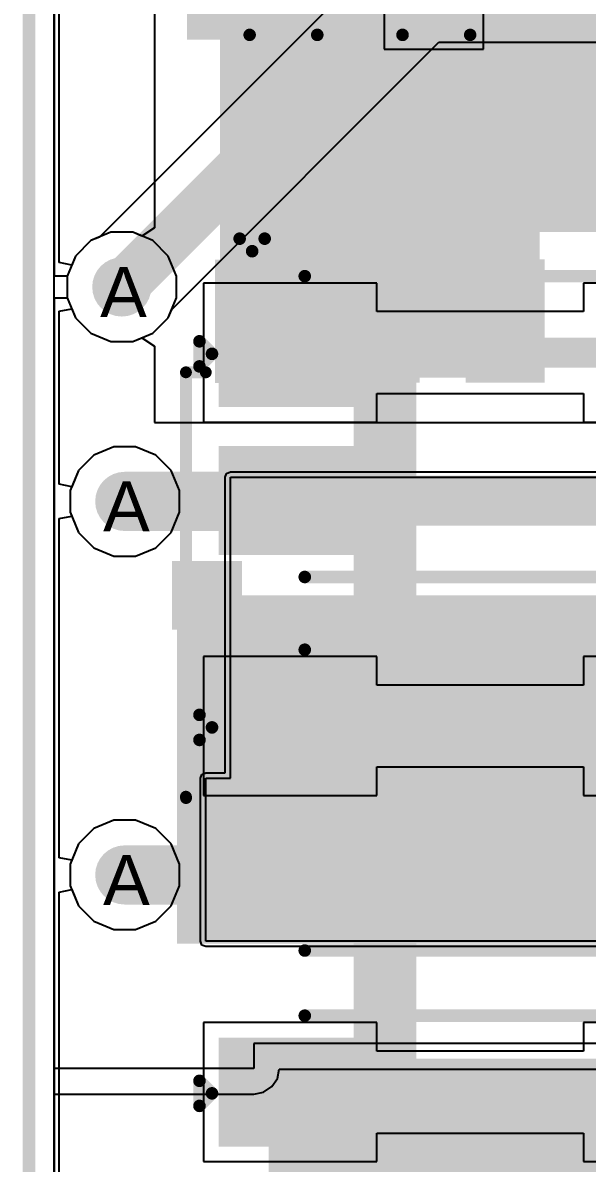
# Model space of a CAD drawing. Header units: inches. Extents: x 0 to 5271, y 0 to 5417.
# Drawn here: x -0.06 to 5.66, y 83.55 to 95.11 of the extents above; entities that cross this region are included whole.
import ezdxf

# ---------------------------------------------------------------- set-up
doc = ezdxf.new("R2010")
doc.units = ezdxf.units.IN
for name, color, linetype in [('Board_Outline', 216, 'Continuous'), ('Bottom Layer', 5, 'Continuous'), ('Bottom Overlay', 54, 'Continuous'), ('Bottom Paste', 16, 'Continuous'), ('Bottom Solder', 6, 'Continuous'), ('Drill Drawing', 1, 'Continuous'), ('L2_GND1', 16, 'Continuous'), ('L3_SIG1', 76, 'Continuous'), ('L4_PWR', 90, 'Continuous'), ('L5_GND2', 156, 'Continuous'), ('L6_SIG2', 130, 'Continuous'), ('L7_GND3', 216, 'Continuous'), ('Top Layer', 1, 'Continuous'), ('Top Overlay', 2, 'Continuous'), ('Top Paste', 8, 'Continuous'), ('Top Solder', 216, 'Continuous'), ('Via Holes', 16, 'Continuous')]:
    doc.layers.add(name, color=color, linetype=linetype)
doc.styles.add('Arial', font='', dxfattribs={"height": 0.2})
doc.styles.get('Arial').set_extended_font_data('Arial')

# ---------------------------------------------------------------- blocks, each defined once
blk = doc.blocks.new('P____PAK_SO_8_B_128')
at = {"layer": 'Bottom Layer'}
for points in [[(-2.542, 0.285), (-2.542, 0.985), (-1.392, 0.985), (-1.392, 0.285)], [(2.467, -0.5), (1.467, -0.5), (1.467, 0.5), (2.467, 0.5)], [(-2.542, -0.985), (-2.542, -0.285), (-1.392, -0.285), (-1.392, -0.985)], [(-2.538, -2.255), (-2.538, -1.555), (-1.388, -1.555), (-1.388, -2.255)], [(0.515, -2.693), (0.515, -2.083), (1.11, -2.083), (1.11, -2.693)]]:
    blk.add_hatch(color=5, dxfattribs=at).paths.add_polyline_path(points)
at = {"layer": 'Bottom Paste'}
for points in [[(-2.542, 0.285), (-2.542, 0.985), (-1.392, 0.985), (-1.392, 0.285)], [(2.467, -0.5), (1.467, -0.5), (1.467, 0.5), (2.467, 0.5)], [(-2.542, -0.985), (-2.542, -0.285), (-1.392, -0.285), (-1.392, -0.985)], [(-2.538, -2.255), (-2.538, -1.555), (-1.388, -1.555), (-1.388, -2.255)], [(0.515, -2.693), (0.515, -2.083), (1.11, -2.083), (1.11, -2.693)]]:
    blk.add_hatch(color=16, dxfattribs=at).paths.add_polyline_path(points)
at = {"layer": 'Bottom Solder'}
for points in [[(-2.593, 0.234), (-2.593, 1.036), (-1.342, 1.036), (-1.342, 0.234)], [(2.569, -0.602), (1.366, -0.602), (1.366, 0.602), (2.569, 0.602)], [(-2.593, -1.036), (-2.593, -0.234), (-1.342, -0.234), (-1.342, -1.036)], [(-2.588, -2.306), (-2.588, -1.504), (-1.337, -1.504), (-1.337, -2.306)], [(0.464, -2.743), (0.464, -2.032), (1.161, -2.032), (1.161, -2.743)]]:
    blk.add_hatch(color=6, dxfattribs=at).paths.add_polyline_path(points)
at = {"layer": 'Bottom Layer'}
for p, q in [((4.317, 2.4), (4.317, -2.4)), ((-0.383, -2.15), (-0.383, 2.15)), ((2.667, -2.15), (-0.383, -2.15)), ((2.667, -2.4), (2.667, -2.15)), ((4.317, -2.4), (2.667, -2.4))]:
    blk.add_line(p, q, dxfattribs=at)
at = {"layer": 'Bottom Overlay'}
for points in [[(-2.801, -2.057, 0.127, 0.127, 0), (-2.801, -1.803, 0.127, 0.127, 0)], [(-2.674, -1.93, 0.127, 0.127, 0), (-2.801, -1.803, 0.127, 0.127, 0)], [(-2.801, -2.057, 0.127, 0.127, 0), (-2.674, -1.93, 0.127, 0.127, 0)], [(-1.447, -2.601, 0.12, 0.12, 0), (-1.447, -2.4, 0.12, 0.12, 0)], [(2.853, -2.601, 0.12, 0.12, 0), (-1.447, -2.601, 0.12, 0.12, 0)], [(2.853, -2.601, 0.12, 0.12, 0), (2.867, -2.6, 0.12, 0.12, 0)]]:
    blk.add_lwpolyline(points, format="xyseb", dxfattribs=at)
for points in [[(-2.833, -1.803, 0.0635, 0.0635, 1), (-2.769, -1.803, 0.0635, 0.0635, 1)], [(-2.833, -1.803, 0.0635, 0.0635, 1), (-2.769, -1.803, 0.0635, 0.0635, 1)], [(-2.706, -1.93, 0.0635, 0.0635, 1), (-2.642, -1.93, 0.0635, 0.0635, 1)], [(-2.706, -1.93, 0.0635, 0.0635, 1), (-2.642, -1.93, 0.0635, 0.0635, 1)], [(-2.833, -2.057, 0.0635, 0.0635, 1), (-2.769, -2.057, 0.0635, 0.0635, 1)], [(-2.833, -2.057, 0.0635, 0.0635, 1), (-2.769, -2.057, 0.0635, 0.0635, 1)], [(-1.477, -2.4, 0.06, 0.06, 1), (-1.417, -2.4, 0.06, 0.06, 1)], [(-1.477, -2.601, 0.06, 0.06, 1), (-1.417, -2.601, 0.06, 0.06, 1)], [(-1.477, -2.601, 0.06, 0.06, 1), (-1.417, -2.601, 0.06, 0.06, 1)], [(2.823, -2.601, 0.06, 0.06, 1), (2.883, -2.601, 0.06, 0.06, 1)], [(2.823, -2.601, 0.06, 0.06, 1), (2.883, -2.601, 0.06, 0.06, 1)], [(2.837, -2.6, 0.06, 0.06, 1), (2.897, -2.6, 0.06, 0.06, 1)]]:
    blk.add_lwpolyline(points, format="xyseb", close=True, dxfattribs=at)
at = {"layer": 'Bottom Solder'}
for p, q in [((4.372, 2.4), (4.372, -2.4)), ((-0.438, -2.15), (-0.438, 2.15)), ((-0.421, -2.189), (-0.438, -2.15)), ((-0.383, -2.205), (-0.421, -2.189)), ((2.612, -2.205), (-0.383, -2.205)), ((2.612, -2.4), (2.612, -2.205)), ((2.629, -2.439), (2.612, -2.4)), ((4.372, -2.4), (4.356, -2.439)), ((2.667, -2.455), (2.629, -2.439)), ((4.317, -2.455), (2.667, -2.455)), ((4.356, -2.439), (4.317, -2.455))]:
    blk.add_line(p, q, dxfattribs=at)
blk = doc.blocks.new('TO_263_5__D2PAK__B_201')
at = {"layer": 'Bottom Layer'}
blk.add_hatch(color=5, dxfattribs=at).paths.add_polyline_path([(-5.59, 0.383), (5.59, 0.383), (5.59, -9.527), (-5.59, -9.527)])
at = {"layer": 'Bottom Paste'}
blk.add_hatch(color=16, dxfattribs=at).paths.add_polyline_path([(-5.59, 0.383), (5.59, 0.383), (5.59, -9.527), (-5.59, -9.527)])
at = {"layer": 'Bottom Solder'}
blk.add_hatch(color=6, dxfattribs=at).paths.add_polyline_path([(-5.692, 0.484), (5.692, 0.484), (5.692, -9.629), (-5.692, -9.629)])
blk = doc.blocks.new('TS_1185EC_C_D_B__208')
at = {"layer": 'Top Layer'}
for points in [[(-2.55, 1.2), (-1.3, 1.2), (-1.3, 0.3), (-2.55, 0.3)], [(1.3, 1.2), (2.55, 1.2), (2.55, 0.3), (1.3, 0.3)], [(-2.55, -0.3), (-1.3, -0.3), (-1.3, -1.2), (-2.55, -1.2)], [(1.3, -0.3), (2.55, -0.3), (2.55, -1.2), (1.3, -1.2)]]:
    blk.add_hatch(color=1, dxfattribs=at).paths.add_polyline_path(points)
at = {"layer": 'Top Paste'}
for points in [[(-2.55, 1.2), (-1.3, 1.2), (-1.3, 0.3), (-2.55, 0.3)], [(1.3, 1.2), (2.55, 1.2), (2.55, 0.3), (1.3, 0.3)], [(-2.55, -0.3), (-1.3, -0.3), (-1.3, -1.2), (-2.55, -1.2)], [(1.3, -0.3), (2.55, -0.3), (2.55, -1.2), (1.3, -1.2)]]:
    blk.add_hatch(color=8, dxfattribs=at).paths.add_polyline_path(points)
at = {"layer": 'Top Solder'}
for points in [[(-2.652, 1.302), (-1.198, 1.302), (-1.198, 0.198), (-2.652, 0.198)], [(1.198, 1.302), (2.652, 1.302), (2.652, 0.198), (1.198, 0.198)], [(-2.652, -0.198), (-1.198, -0.198), (-1.198, -1.302), (-2.652, -1.302)], [(1.198, -0.198), (2.652, -0.198), (2.652, -1.302), (1.198, -1.302)]]:
    blk.add_hatch(color=216, dxfattribs=at).paths.add_polyline_path(points)
at = {"layer": 'Top Overlay'}
for points in [[(-1.778, 1.524, 0.127, 0.127, 0), (1.778, 1.524, 0.127, 0.127, 0)], [(-2.845, 0.61, 0.127, 0.127, 0), (-2.845, 0.864, 0.127, 0.127, 0)], [(-2.845, 0.864, 0.127, 0.127, 0), (-2.718, 0.737, 0.127, 0.127, 0)], [(-2.845, 0.61, 0.127, 0.127, 0), (-2.718, 0.737, 0.127, 0.127, 0)], [(-1.778, -1.524, 0.127, 0.127, 0), (1.778, -1.524, 0.127, 0.127, 0)]]:
    blk.add_lwpolyline(points, format="xyseb", dxfattribs=at)
for points in [[(-1.81, 1.524, 0.0635, 0.0635, 1), (-1.746, 1.524, 0.0635, 0.0635, 1)], [(1.746, 1.524, 0.0635, 0.0635, 1), (1.81, 1.524, 0.0635, 0.0635, 1)], [(-2.877, 0.864, 0.0635, 0.0635, 1), (-2.813, 0.864, 0.0635, 0.0635, 1)], [(-2.877, 0.864, 0.0635, 0.0635, 1), (-2.813, 0.864, 0.0635, 0.0635, 1)], [(-2.75, 0.737, 0.0635, 0.0635, 1), (-2.686, 0.737, 0.0635, 0.0635, 1)], [(-2.75, 0.737, 0.0635, 0.0635, 1), (-2.686, 0.737, 0.0635, 0.0635, 1)], [(-2.877, 0.61, 0.0635, 0.0635, 1), (-2.813, 0.61, 0.0635, 0.0635, 1)], [(-2.877, 0.61, 0.0635, 0.0635, 1), (-2.813, 0.61, 0.0635, 0.0635, 1)], [(-1.81, -1.524, 0.0635, 0.0635, 1), (-1.746, -1.524, 0.0635, 0.0635, 1)], [(1.746, -1.524, 0.0635, 0.0635, 1), (1.81, -1.524, 0.0635, 0.0635, 1)]]:
    blk.add_lwpolyline(points, format="xyseb", close=True, dxfattribs=at)
blk = doc.blocks.new('TS_1185EC_C_D_B__209')
at = {"layer": 'Top Layer'}
for points in [[(-2.55, 1.2), (-1.3, 1.2), (-1.3, 0.3), (-2.55, 0.3)], [(1.3, 1.2), (2.55, 1.2), (2.55, 0.3), (1.3, 0.3)], [(-2.55, -0.3), (-1.3, -0.3), (-1.3, -1.2), (-2.55, -1.2)], [(1.3, -0.3), (2.55, -0.3), (2.55, -1.2), (1.3, -1.2)]]:
    blk.add_hatch(color=1, dxfattribs=at).paths.add_polyline_path(points)
at = {"layer": 'Top Paste'}
for points in [[(-2.55, 1.2), (-1.3, 1.2), (-1.3, 0.3), (-2.55, 0.3)], [(1.3, 1.2), (2.55, 1.2), (2.55, 0.3), (1.3, 0.3)], [(-2.55, -0.3), (-1.3, -0.3), (-1.3, -1.2), (-2.55, -1.2)], [(1.3, -0.3), (2.55, -0.3), (2.55, -1.2), (1.3, -1.2)]]:
    blk.add_hatch(color=8, dxfattribs=at).paths.add_polyline_path(points)
at = {"layer": 'Top Solder'}
for points in [[(-2.652, 1.302), (-1.198, 1.302), (-1.198, 0.198), (-2.652, 0.198)], [(1.198, 1.302), (2.652, 1.302), (2.652, 0.198), (1.198, 0.198)], [(-2.652, -0.198), (-1.198, -0.198), (-1.198, -1.302), (-2.652, -1.302)], [(1.198, -0.198), (2.652, -0.198), (2.652, -1.302), (1.198, -1.302)]]:
    blk.add_hatch(color=216, dxfattribs=at).paths.add_polyline_path(points)
at = {"layer": 'Top Overlay'}
for points in [[(-1.778, 1.524, 0.127, 0.127, 0), (1.778, 1.524, 0.127, 0.127, 0)], [(-2.845, 0.61, 0.127, 0.127, 0), (-2.845, 0.864, 0.127, 0.127, 0)], [(-2.845, 0.864, 0.127, 0.127, 0), (-2.718, 0.737, 0.127, 0.127, 0)], [(-2.845, 0.61, 0.127, 0.127, 0), (-2.718, 0.737, 0.127, 0.127, 0)], [(-1.778, -1.524, 0.127, 0.127, 0), (1.778, -1.524, 0.127, 0.127, 0)]]:
    blk.add_lwpolyline(points, format="xyseb", dxfattribs=at)
for points in [[(-1.81, 1.524, 0.0635, 0.0635, 1), (-1.746, 1.524, 0.0635, 0.0635, 1)], [(1.746, 1.524, 0.0635, 0.0635, 1), (1.81, 1.524, 0.0635, 0.0635, 1)], [(-2.877, 0.864, 0.0635, 0.0635, 1), (-2.813, 0.864, 0.0635, 0.0635, 1)], [(-2.877, 0.864, 0.0635, 0.0635, 1), (-2.813, 0.864, 0.0635, 0.0635, 1)], [(-2.75, 0.737, 0.0635, 0.0635, 1), (-2.686, 0.737, 0.0635, 0.0635, 1)], [(-2.75, 0.737, 0.0635, 0.0635, 1), (-2.686, 0.737, 0.0635, 0.0635, 1)], [(-2.877, 0.61, 0.0635, 0.0635, 1), (-2.813, 0.61, 0.0635, 0.0635, 1)], [(-2.877, 0.61, 0.0635, 0.0635, 1), (-2.813, 0.61, 0.0635, 0.0635, 1)], [(-1.81, -1.524, 0.0635, 0.0635, 1), (-1.746, -1.524, 0.0635, 0.0635, 1)], [(1.746, -1.524, 0.0635, 0.0635, 1), (1.81, -1.524, 0.0635, 0.0635, 1)]]:
    blk.add_lwpolyline(points, format="xyseb", close=True, dxfattribs=at)
blk = doc.blocks.new('TS_1185EC_C_D_B__210')
at = {"layer": 'Top Layer'}
for points in [[(-2.55, 1.2), (-1.3, 1.2), (-1.3, 0.3), (-2.55, 0.3)], [(1.3, 1.2), (2.55, 1.2), (2.55, 0.3), (1.3, 0.3)], [(-2.55, -0.3), (-1.3, -0.3), (-1.3, -1.2), (-2.55, -1.2)], [(1.3, -0.3), (2.55, -0.3), (2.55, -1.2), (1.3, -1.2)]]:
    blk.add_hatch(color=1, dxfattribs=at).paths.add_polyline_path(points)
at = {"layer": 'Top Paste'}
for points in [[(-2.55, 1.2), (-1.3, 1.2), (-1.3, 0.3), (-2.55, 0.3)], [(1.3, 1.2), (2.55, 1.2), (2.55, 0.3), (1.3, 0.3)], [(-2.55, -0.3), (-1.3, -0.3), (-1.3, -1.2), (-2.55, -1.2)], [(1.3, -0.3), (2.55, -0.3), (2.55, -1.2), (1.3, -1.2)]]:
    blk.add_hatch(color=8, dxfattribs=at).paths.add_polyline_path(points)
at = {"layer": 'Top Solder'}
for points in [[(-2.652, 1.302), (-1.198, 1.302), (-1.198, 0.198), (-2.652, 0.198)], [(1.198, 1.302), (2.652, 1.302), (2.652, 0.198), (1.198, 0.198)], [(-2.652, -0.198), (-1.198, -0.198), (-1.198, -1.302), (-2.652, -1.302)], [(1.198, -0.198), (2.652, -0.198), (2.652, -1.302), (1.198, -1.302)]]:
    blk.add_hatch(color=216, dxfattribs=at).paths.add_polyline_path(points)
at = {"layer": 'Top Overlay'}
for points in [[(-1.778, 1.524, 0.127, 0.127, 0), (1.778, 1.524, 0.127, 0.127, 0)], [(-2.845, 0.864, 0.127, 0.127, 0), (-2.718, 0.737, 0.127, 0.127, 0)], [(-2.845, 0.61, 0.127, 0.127, 0), (-2.845, 0.864, 0.127, 0.127, 0)], [(-2.845, 0.61, 0.127, 0.127, 0), (-2.718, 0.737, 0.127, 0.127, 0)], [(-1.778, -1.524, 0.127, 0.127, 0), (1.778, -1.524, 0.127, 0.127, 0)]]:
    blk.add_lwpolyline(points, format="xyseb", dxfattribs=at)
for points in [[(-1.81, 1.524, 0.0635, 0.0635, 1), (-1.746, 1.524, 0.0635, 0.0635, 1)], [(1.746, 1.524, 0.0635, 0.0635, 1), (1.81, 1.524, 0.0635, 0.0635, 1)], [(-2.877, 0.864, 0.0635, 0.0635, 1), (-2.813, 0.864, 0.0635, 0.0635, 1)], [(-2.877, 0.864, 0.0635, 0.0635, 1), (-2.813, 0.864, 0.0635, 0.0635, 1)], [(-2.75, 0.737, 0.0635, 0.0635, 1), (-2.686, 0.737, 0.0635, 0.0635, 1)], [(-2.75, 0.737, 0.0635, 0.0635, 1), (-2.686, 0.737, 0.0635, 0.0635, 1)], [(-2.877, 0.61, 0.0635, 0.0635, 1), (-2.813, 0.61, 0.0635, 0.0635, 1)], [(-2.877, 0.61, 0.0635, 0.0635, 1), (-2.813, 0.61, 0.0635, 0.0635, 1)], [(-1.81, -1.524, 0.0635, 0.0635, 1), (-1.746, -1.524, 0.0635, 0.0635, 1)], [(1.746, -1.524, 0.0635, 0.0635, 1), (1.81, -1.524, 0.0635, 0.0635, 1)]]:
    blk.add_lwpolyline(points, format="xyseb", close=True, dxfattribs=at)
blk = doc.blocks.new('LED_0603_231')
at = {"layer": 'Top Layer'}
for points in [[(-1, 0.5), (-0.5, 0.5), (-0.5, -0.5), (-1, -0.5)], [(0.5, 0.5), (1, 0.5), (1, -0.5), (0.5, -0.5)]]:
    blk.add_hatch(color=1, dxfattribs=at).paths.add_polyline_path(points)
at = {"layer": 'Top Overlay'}
blk.add_hatch(color=2, dxfattribs=at).paths.add_polyline_path([(1.118, -0.66), (1.753, -0.66), (1.753, 0.66), (1.118, 0.66)])
at = {"layer": 'Top Paste'}
for points in [[(-1, 0.5), (-0.5, 0.5), (-0.5, -0.5), (-1, -0.5)], [(0.5, 0.5), (1, 0.5), (1, -0.5), (0.5, -0.5)]]:
    blk.add_hatch(color=8, dxfattribs=at).paths.add_polyline_path(points)
at = {"layer": 'Top Solder'}
for points in [[(-1.102, 0.602), (-0.398, 0.602), (-0.398, -0.602), (-1.102, -0.602)], [(0.398, 0.602), (1.102, 0.602), (1.102, -0.602), (0.398, -0.602)]]:
    blk.add_hatch(color=216, dxfattribs=at).paths.add_polyline_path(points)
at = {"layer": 'Top Overlay'}
for points in [[(-1.118, 0.61, 0.127, 0.127, 0), (-1.118, -0.61, 0.127, 0.127, 0)], [(-0.432, 0.61, 0.127, 0.127, 0), (-1.118, 0.61, 0.127, 0.127, 0)], [(1.118, 0.61, 0.127, 0.127, 0), (0.432, 0.61, 0.127, 0.127, 0)], [(1.118, 0.61, 0.127, 0.127, 0), (1.118, -0.61, 0.127, 0.127, 0)], [(-0.432, -0.61, 0.127, 0.127, 0), (-1.118, -0.61, 0.127, 0.127, 0)], [(1.118, -0.61, 0.127, 0.127, 0), (0.432, -0.61, 0.127, 0.127, 0)]]:
    blk.add_lwpolyline(points, format="xyseb", dxfattribs=at)
for points in [[(-1.149, 0.61, 0.0635, 0.0635, 1), (-1.086, 0.61, 0.0635, 0.0635, 1)], [(-1.149, 0.61, 0.0635, 0.0635, 1), (-1.086, 0.61, 0.0635, 0.0635, 1)], [(-0.464, 0.61, 0.0635, 0.0635, 1), (-0.4, 0.61, 0.0635, 0.0635, 1)], [(0.4, 0.61, 0.0635, 0.0635, 1), (0.464, 0.61, 0.0635, 0.0635, 1)], [(1.086, 0.61, 0.0635, 0.0635, 1), (1.149, 0.61, 0.0635, 0.0635, 1)], [(1.086, 0.61, 0.0635, 0.0635, 1), (1.149, 0.61, 0.0635, 0.0635, 1)], [(-1.149, -0.61, 0.0635, 0.0635, 1), (-1.086, -0.61, 0.0635, 0.0635, 1)], [(-1.149, -0.61, 0.0635, 0.0635, 1), (-1.086, -0.61, 0.0635, 0.0635, 1)], [(-0.464, -0.61, 0.0635, 0.0635, 1), (-0.4, -0.61, 0.0635, 0.0635, 1)], [(0.4, -0.61, 0.0635, 0.0635, 1), (0.464, -0.61, 0.0635, 0.0635, 1)], [(1.086, -0.61, 0.0635, 0.0635, 1), (1.149, -0.61, 0.0635, 0.0635, 1)], [(1.086, -0.61, 0.0635, 0.0635, 1), (1.149, -0.61, 0.0635, 0.0635, 1)]]:
    blk.add_lwpolyline(points, format="xyseb", close=True, dxfattribs=at)

msp = doc.modelspace()

# ---------------------------------------------------------------- hatches: boundary and pattern name
at = {"layer": 'Bottom Layer'}
for points in [[(1.936, 93.116), (11.436, 93.116), (11.436, 97.151), (1.936, 97.151)], [(1.936, 91.512), (5.176, 91.512), (5.176, 94.155), (1.936, 94.155)], [(4.826, 92.989), (10.584, 92.989), (10.584, 94.155), (4.826, 94.155)], [(1.498, 85.776), (6.591, 85.776), (6.591, 89.306), (1.498, 89.306)]]:
    msp.add_hatch(color=5, dxfattribs=at).paths.add_polyline_path(points)
h = msp.add_hatch(color=5, dxfattribs=at)
edge = h.paths.add_edge_path()
edge.add_arc((0.94, 92.431), 0.3, 0, 360)
h = msp.add_hatch(color=5, dxfattribs=at)
edge = h.paths.add_edge_path()
edge.add_arc((0.97, 90.258), 0.3, 0, 360)
h = msp.add_hatch(color=5, dxfattribs=at)
edge = h.paths.add_edge_path()
edge.add_arc((0.97, 86.473), 0.3, 0, 360)
at = {"layer": 'L2_GND1'}
h = msp.add_hatch(color=16, dxfattribs=at)
edge = h.paths.add_edge_path()
edge.add_arc((0.94, 92.431), 0.3, 0, 360)
h = msp.add_hatch(color=16, dxfattribs=at)
edge = h.paths.add_edge_path()
edge.add_arc((0.97, 90.258), 0.3, 0, 360)
h = msp.add_hatch(color=16, dxfattribs=at)
edge = h.paths.add_edge_path()
edge.add_arc((0.97, 86.473), 0.3, 0, 360)
at = {"layer": 'L3_SIG1'}
h = msp.add_hatch(color=76, dxfattribs=at)
edge = h.paths.add_edge_path()
edge.add_arc((0.94, 92.431), 0.3, 0, 360)
h = msp.add_hatch(color=76, dxfattribs=at)
edge = h.paths.add_edge_path()
edge.add_arc((0.97, 90.258), 0.3, 0, 360)
h = msp.add_hatch(color=76, dxfattribs=at)
edge = h.paths.add_edge_path()
edge.add_arc((0.97, 86.473), 0.3, 0, 360)
at = {"layer": 'L4_PWR'}
h = msp.add_hatch(color=90, dxfattribs=at)
edge = h.paths.add_edge_path()
edge.add_arc((0.94, 92.431), 0.3, 0, 360)
h = msp.add_hatch(color=90, dxfattribs=at)
edge = h.paths.add_edge_path()
edge.add_arc((0.97, 90.258), 0.3, 0, 360)
h = msp.add_hatch(color=90, dxfattribs=at)
edge = h.paths.add_edge_path()
edge.add_arc((0.97, 86.473), 0.3, 0, 360)
at = {"layer": 'L5_GND2'}
h = msp.add_hatch(color=156, dxfattribs=at)
edge = h.paths.add_edge_path()
edge.add_arc((0.94, 92.431), 0.3, 0, 360)
h = msp.add_hatch(color=156, dxfattribs=at)
edge = h.paths.add_edge_path()
edge.add_arc((0.97, 90.258), 0.3, 0, 360)
h = msp.add_hatch(color=156, dxfattribs=at)
edge = h.paths.add_edge_path()
edge.add_arc((0.97, 86.473), 0.3, 0, 360)
at = {"layer": 'L6_SIG2'}
h = msp.add_hatch(color=130, dxfattribs=at)
edge = h.paths.add_edge_path()
edge.add_arc((0.94, 92.431), 0.3, 0, 360)
h = msp.add_hatch(color=130, dxfattribs=at)
edge = h.paths.add_edge_path()
edge.add_arc((0.97, 90.258), 0.3, 0, 360)
h = msp.add_hatch(color=130, dxfattribs=at)
edge = h.paths.add_edge_path()
edge.add_arc((0.97, 86.473), 0.3, 0, 360)
at = {"layer": 'L7_GND3'}
h = msp.add_hatch(color=216, dxfattribs=at)
edge = h.paths.add_edge_path()
edge.add_arc((0.94, 92.431), 0.3, 0, 360)
h = msp.add_hatch(color=216, dxfattribs=at)
edge = h.paths.add_edge_path()
edge.add_arc((0.97, 90.258), 0.3, 0, 360)
h = msp.add_hatch(color=216, dxfattribs=at)
edge = h.paths.add_edge_path()
edge.add_arc((0.97, 86.473), 0.3, 0, 360)
at = {"layer": 'Top Layer'}
h = msp.add_hatch(color=1, dxfattribs=at)
edge = h.paths.add_edge_path()
edge.add_arc((0.94, 92.431), 0.3, 0, 360)
h = msp.add_hatch(color=1, dxfattribs=at)
edge = h.paths.add_edge_path()
edge.add_arc((0.97, 90.258), 0.3, 0, 360)
for points in [[(0.97, 90.558), (0.97, 89.957), (2.774, 89.957), (2.774, 90.558)], [(0.97, 86.773), (0.97, 86.172), (2.774, 86.172), (2.774, 86.773)]]:
    msp.add_hatch(color=1, dxfattribs=at).paths.add_polyline_path(points)
h = msp.add_hatch(color=1, dxfattribs=at)
edge = h.paths.add_edge_path()
edge.add_arc((0.97, 86.473), 0.3, 0, 360)
at = {"layer": 'Via Holes'}
h = msp.add_hatch(color=7, dxfattribs=at)
edge = h.paths.add_edge_path()
edge.add_arc((0.94, 92.431), 0.15, 0, 360)
h = msp.add_hatch(color=7, dxfattribs=at)
edge = h.paths.add_edge_path()
edge.add_arc((0.97, 90.258), 0.15, 0, 360)
h = msp.add_hatch(color=7, dxfattribs=at)
edge = h.paths.add_edge_path()
edge.add_arc((0.97, 86.473), 0.15, 0, 360)

# ---------------------------------------------------------------- linework, layer by layer
at = {"layer": 'Board_Outline'}
msp.add_lwpolyline([(0, 0, 0.127, 0.127, 0), (0, 110, 0.127, 0.127, 0)], format="xyseb", dxfattribs=at)
at = {"layer": 'Bottom Layer'}
for p, q in [((0.254, 84.511), (0.254, 102.489)), ((1.27, 97.483), (1.27, 93.031)), ((1.27, 93.031), (1.143, 92.946)), ((0.83, 92.985), (0.626, 92.9)), ((1.05, 92.985), (0.83, 92.985)), ((1.143, 92.946), (1.05, 92.985)), ((0.626, 92.9), (0.47, 92.744)), ((0.47, 92.744), (0.386, 92.541)), ((0.386, 92.541), (0.386, 92.32)), ((0.386, 92.32), (0.47, 92.117)), ((0.47, 92.117), (0.626, 91.961)), ((0.626, 91.961), (0.83, 91.877)), ((0.83, 91.877), (1.05, 91.877)), ((1.05, 91.877), (1.143, 91.915)), ((1.143, 91.915), (1.27, 91.83)), ((1.27, 91.83), (1.27, 91.059)), ((1.27, 91.059), (7.174, 91.058)), ((0.656, 90.728), (0.5, 90.572)), ((0.86, 90.812), (0.656, 90.728)), ((1.08, 90.812), (0.86, 90.812)), ((1.284, 90.728), (1.08, 90.812)), ((1.44, 90.572), (1.284, 90.728)), ((0.5, 90.572), (0.416, 90.368)), ((1.524, 90.368), (1.44, 90.572)), ((0.416, 90.368), (0.416, 90.148)), ((1.524, 90.148), (1.524, 90.368)), ((0.416, 90.148), (0.5, 89.944)), ((1.44, 89.944), (1.524, 90.148)), ((0.5, 89.944), (0.656, 89.789)), ((1.284, 89.789), (1.44, 89.944)), ((0.656, 89.789), (0.86, 89.704)), ((1.08, 89.704), (1.284, 89.789)), ((0.86, 89.704), (1.08, 89.704)), ((0.86, 87.027), (0.656, 86.943)), ((1.08, 87.027), (0.86, 87.027)), ((1.284, 86.943), (1.08, 87.027)), ((0.656, 86.943), (0.5, 86.787)), ((1.44, 86.787), (1.284, 86.943)), ((0.5, 86.787), (0.416, 86.583)), ((1.524, 86.583), (1.44, 86.787)), ((0.416, 86.583), (0.416, 86.363)), ((1.524, 86.363), (1.524, 86.583)), ((0.416, 86.363), (0.5, 86.159)), ((1.44, 86.159), (1.524, 86.363)), ((0.5, 86.159), (0.656, 86.003)), ((1.284, 86.003), (1.44, 86.159)), ((0.656, 86.003), (0.86, 85.919)), ((1.08, 85.919), (1.284, 86.003)), ((0.86, 85.919), (1.08, 85.919)), ((6.591, 84.765), (2.277, 84.765)), ((2.277, 84.765), (2.277, 84.511)), ((2.277, 84.511), (0.254, 84.511)), ((2.517, 84.412), (2.535, 84.506)), ((2.535, 84.506), (6.591, 84.506)), ((2.46, 84.328), (2.517, 84.412)), ((0.259, 64.467), (0.259, 84.252)), ((0.259, 84.252), (2.277, 84.252)), ((2.277, 84.252), (2.376, 84.272)), ((2.376, 84.272), (2.46, 84.328))]:
    msp.add_line(p, q, dxfattribs=at)
msp.add_lwpolyline([(4.826, 92.087, 0.508, 0.508, 0), (4.826, 93.397, 0.508, 0.508, 0)], format="xyseb", dxfattribs=at)
for points in [[(4.699, 93.397, 0.254, 0.254, 1), (4.953, 93.397, 0.254, 0.254, 1)], [(4.699, 92.087, 0.254, 0.254, 1), (4.953, 92.087, 0.254, 0.254, 1)]]:
    msp.add_lwpolyline(points, format="xyseb", close=True, dxfattribs=at)
at = {"layer": 'L2_GND1'}
for p, q in [((0.259, 92.541), (0.259, 101.217)), ((0.83, 92.985), (0.626, 92.9)), ((1.05, 92.985), (0.83, 92.985)), ((1.254, 92.9), (1.05, 92.985)), ((0.626, 92.9), (0.47, 92.744)), ((1.409, 92.744), (1.254, 92.9)), ((0.47, 92.744), (0.386, 92.541)), ((1.494, 92.541), (1.409, 92.744)), ((0.386, 92.541), (0.259, 92.541)), ((1.494, 92.32), (1.494, 92.541)), ((0.259, 39.836), (0.259, 92.32)), ((0.259, 92.32), (0.386, 92.32)), ((0.386, 92.32), (0.47, 92.117)), ((1.409, 92.117), (1.494, 92.32)), ((0.47, 92.117), (0.626, 91.961)), ((1.254, 91.961), (1.409, 92.117)), ((0.626, 91.961), (0.83, 91.877)), ((0.83, 91.877), (1.05, 91.877)), ((1.05, 91.877), (1.254, 91.961)), ((0.656, 90.728), (0.5, 90.572)), ((0.86, 90.812), (0.656, 90.728)), ((1.08, 90.812), (0.86, 90.812)), ((1.284, 90.728), (1.08, 90.812)), ((1.44, 90.572), (1.284, 90.728)), ((0.5, 90.572), (0.416, 90.368)), ((1.524, 90.368), (1.44, 90.572)), ((0.416, 90.368), (0.416, 90.148)), ((1.524, 90.148), (1.524, 90.368)), ((0.416, 90.148), (0.5, 89.944)), ((1.44, 89.944), (1.524, 90.148)), ((0.5, 89.944), (0.656, 89.789)), ((1.284, 89.789), (1.44, 89.944)), ((0.656, 89.789), (0.86, 89.704)), ((1.08, 89.704), (1.284, 89.789)), ((0.86, 89.704), (1.08, 89.704)), ((0.86, 87.027), (0.656, 86.943)), ((1.08, 87.027), (0.86, 87.027)), ((1.284, 86.943), (1.08, 87.027)), ((0.656, 86.943), (0.5, 86.787)), ((1.44, 86.787), (1.284, 86.943)), ((0.5, 86.787), (0.416, 86.583)), ((1.524, 86.583), (1.44, 86.787)), ((0.416, 86.583), (0.416, 86.363)), ((1.524, 86.363), (1.524, 86.583)), ((0.416, 86.363), (0.5, 86.159)), ((1.44, 86.159), (1.524, 86.363)), ((0.5, 86.159), (0.656, 86.003)), ((1.284, 86.003), (1.44, 86.159)), ((0.656, 86.003), (0.86, 85.919)), ((1.08, 85.919), (1.284, 86.003)), ((0.86, 85.919), (1.08, 85.919))]:
    msp.add_line(p, q, dxfattribs=at)
at = {"layer": 'L3_SIG1'}
for p, q in [((0.305, 92.677), (0.305, 100.254)), ((0.83, 92.985), (0.626, 92.9)), ((1.05, 92.985), (0.83, 92.985)), ((1.254, 92.9), (1.05, 92.985)), ((0.626, 92.9), (0.47, 92.744)), ((1.409, 92.744), (1.254, 92.9)), ((0.432, 92.652), (0.305, 92.677)), ((0.47, 92.744), (0.432, 92.652)), ((1.494, 92.541), (1.409, 92.744)), ((1.494, 92.32), (1.494, 92.541)), ((0.305, 92.184), (0.432, 92.209)), ((0.432, 92.209), (0.47, 92.117)), ((1.409, 92.117), (1.494, 92.32)), ((0.305, 90.432), (0.305, 92.184)), ((0.47, 92.117), (0.626, 91.961)), ((1.254, 91.961), (1.409, 92.117)), ((0.626, 91.961), (0.83, 91.877)), ((0.83, 91.877), (1.05, 91.877)), ((1.05, 91.877), (1.254, 91.961)), ((0.656, 90.728), (0.5, 90.572)), ((0.86, 90.812), (0.656, 90.728)), ((1.08, 90.812), (0.86, 90.812)), ((1.284, 90.728), (1.08, 90.812)), ((1.44, 90.572), (1.284, 90.728)), ((0.5, 90.572), (0.432, 90.407)), ((1.524, 90.368), (1.44, 90.572)), ((0.432, 90.407), (0.305, 90.432)), ((1.524, 90.148), (1.524, 90.368)), ((1.44, 89.944), (1.524, 90.148)), ((0.305, 90.084), (0.432, 90.11)), ((0.305, 86.647), (0.305, 90.084)), ((0.432, 90.11), (0.5, 89.944)), ((0.5, 89.944), (0.656, 89.789)), ((1.284, 89.789), (1.44, 89.944)), ((0.656, 89.789), (0.86, 89.704)), ((1.08, 89.704), (1.284, 89.789)), ((0.86, 89.704), (1.08, 89.704)), ((0.86, 87.027), (0.656, 86.943)), ((1.08, 87.027), (0.86, 87.027)), ((1.284, 86.943), (1.08, 87.027)), ((0.656, 86.943), (0.5, 86.787)), ((1.44, 86.787), (1.284, 86.943)), ((0.5, 86.787), (0.432, 86.622)), ((1.524, 86.583), (1.44, 86.787)), ((0.432, 86.622), (0.305, 86.647)), ((1.524, 86.363), (1.524, 86.583)), ((0.305, 86.299), (0.432, 86.324)), ((0.432, 86.324), (0.5, 86.159)), ((1.44, 86.159), (1.524, 86.363)), ((0.305, 54.347), (0.305, 86.299)), ((0.5, 86.159), (0.656, 86.003)), ((1.284, 86.003), (1.44, 86.159)), ((0.656, 86.003), (0.86, 85.919)), ((1.08, 85.919), (1.284, 86.003)), ((0.86, 85.919), (1.08, 85.919))]:
    msp.add_line(p, q, dxfattribs=at)
msp.add_lwpolyline([(3.607, 70.739, 0.635, 0.635, 0), (3.607, 98.374, 0.635, 0.635, 0)], format="xyseb", dxfattribs=at)
at = {"layer": 'L4_PWR'}
for p, q in [((0.254, 64.16), (0.254, 98.425)), ((0.656, 90.728), (0.5, 90.572)), ((0.86, 90.812), (0.656, 90.728)), ((1.08, 90.812), (0.86, 90.812)), ((1.284, 90.728), (1.08, 90.812)), ((1.44, 90.572), (1.284, 90.728)), ((0.5, 90.572), (0.416, 90.368)), ((1.524, 90.368), (1.44, 90.572)), ((0.416, 90.368), (0.416, 90.148)), ((1.524, 90.148), (1.524, 90.368)), ((0.416, 90.148), (0.5, 89.944)), ((1.44, 89.944), (1.524, 90.148)), ((0.5, 89.944), (0.656, 89.789)), ((1.284, 89.789), (1.44, 89.944)), ((0.656, 89.789), (0.86, 89.704)), ((1.08, 89.704), (1.284, 89.789)), ((0.86, 89.704), (1.08, 89.704)), ((0.86, 87.027), (0.656, 86.943)), ((1.08, 87.027), (0.86, 87.027)), ((1.284, 86.943), (1.08, 87.027)), ((0.656, 86.943), (0.5, 86.787)), ((1.44, 86.787), (1.284, 86.943)), ((0.5, 86.787), (0.416, 86.583)), ((1.524, 86.583), (1.44, 86.787)), ((0.416, 86.583), (0.416, 86.363)), ((1.524, 86.363), (1.524, 86.583)), ((0.416, 86.363), (0.5, 86.159)), ((1.44, 86.159), (1.524, 86.363)), ((0.5, 86.159), (0.656, 86.003)), ((1.284, 86.003), (1.44, 86.159)), ((0.656, 86.003), (0.86, 85.919)), ((1.08, 85.919), (1.284, 86.003)), ((0.86, 85.919), (1.08, 85.919))]:
    msp.add_line(p, q, dxfattribs=at)
at = {"layer": 'L5_GND2'}
for p, q in [((0.259, 92.541), (0.259, 101.217)), ((0.83, 92.985), (0.626, 92.9)), ((1.05, 92.985), (0.83, 92.985)), ((1.254, 92.9), (1.05, 92.985)), ((0.626, 92.9), (0.47, 92.744)), ((1.409, 92.744), (1.254, 92.9)), ((0.47, 92.744), (0.386, 92.541)), ((1.494, 92.541), (1.409, 92.744)), ((0.386, 92.541), (0.259, 92.541)), ((1.494, 92.32), (1.494, 92.541)), ((0.259, 54.312), (0.259, 92.32)), ((0.259, 92.32), (0.386, 92.32)), ((0.386, 92.32), (0.47, 92.117)), ((1.409, 92.117), (1.494, 92.32)), ((0.47, 92.117), (0.626, 91.961)), ((1.254, 91.961), (1.409, 92.117)), ((0.626, 91.961), (0.83, 91.877)), ((0.83, 91.877), (1.05, 91.877)), ((1.05, 91.877), (1.254, 91.961))]:
    msp.add_line(p, q, dxfattribs=at)
at = {"layer": 'L6_SIG2'}
for p, q in [((0.259, 92.541), (0.259, 101.217)), ((3.571, 95.794), (0.713, 92.936)), ((1.446, 92.204), (4.152, 94.91)), ((4.152, 94.91), (29.604, 94.91)), ((0.713, 92.936), (0.626, 92.9)), ((0.626, 92.9), (0.47, 92.744)), ((0.47, 92.744), (0.386, 92.541)), ((0.386, 92.541), (0.259, 92.541)), ((0.259, 54.312), (0.259, 92.32)), ((0.259, 92.32), (0.386, 92.32)), ((0.386, 92.32), (0.47, 92.117)), ((0.47, 92.117), (0.626, 91.961)), ((1.254, 91.961), (1.409, 92.117)), ((1.409, 92.117), (1.446, 92.204)), ((0.626, 91.961), (0.83, 91.877)), ((0.83, 91.877), (1.05, 91.877)), ((1.05, 91.877), (1.254, 91.961))]:
    msp.add_line(p, q, dxfattribs=at)
msp.add_lwpolyline([(0.94, 92.431, 0.508, 0.508, 0), (3.937, 95.428, 0.508, 0.508, 0)], format="xyseb", dxfattribs=at)
msp.add_lwpolyline([(0.813, 92.431, 0.254, 0.254, 1), (1.067, 92.431, 0.254, 0.254, 1)], format="xyseb", close=True, dxfattribs=at)
at = {"layer": 'L7_GND3'}
for p, q in [((0.259, 92.541), (0.259, 101.217)), ((0.83, 92.985), (0.626, 92.9)), ((1.05, 92.985), (0.83, 92.985)), ((1.254, 92.9), (1.05, 92.985)), ((0.626, 92.9), (0.47, 92.744)), ((1.409, 92.744), (1.254, 92.9)), ((0.47, 92.744), (0.386, 92.541)), ((1.494, 92.541), (1.409, 92.744)), ((0.386, 92.541), (0.259, 92.541)), ((1.494, 92.32), (1.494, 92.541)), ((0.259, 54.312), (0.259, 92.32)), ((0.259, 92.32), (0.386, 92.32)), ((0.386, 92.32), (0.47, 92.117)), ((1.409, 92.117), (1.494, 92.32)), ((0.47, 92.117), (0.626, 91.961)), ((1.254, 91.961), (1.409, 92.117)), ((0.626, 91.961), (0.83, 91.877)), ((0.83, 91.877), (1.05, 91.877)), ((1.05, 91.877), (1.254, 91.961))]:
    msp.add_line(p, q, dxfattribs=at)
at = {"layer": 'Top Layer'}
for p, q in [((0.259, 92.541), (0.259, 101.217)), ((3.599, 96.31), (3.599, 94.841)), ((4.607, 94.841), (4.607, 95.206)), ((3.599, 94.841), (4.607, 94.841)), ((0.83, 92.985), (0.626, 92.9)), ((1.05, 92.985), (0.83, 92.985)), ((1.254, 92.9), (1.05, 92.985)), ((0.626, 92.9), (0.47, 92.744)), ((1.409, 92.744), (1.254, 92.9)), ((0.47, 92.744), (0.386, 92.541)), ((1.494, 92.541), (1.409, 92.744)), ((0.386, 92.541), (0.259, 92.541)), ((1.494, 92.32), (1.494, 92.541)), ((3.526, 92.47), (1.768, 92.47)), ((1.768, 92.47), (1.768, 91.062)), ((3.526, 92.181), (3.526, 92.47)), ((7.376, 92.47), (5.618, 92.47)), ((5.618, 92.47), (5.618, 92.181)), ((0.259, 67.38), (0.259, 92.32)), ((0.259, 92.32), (0.386, 92.32)), ((0.386, 92.32), (0.47, 92.117)), ((1.409, 92.117), (1.494, 92.32)), ((0.47, 92.117), (0.626, 91.961)), ((1.254, 91.961), (1.409, 92.117)), ((5.618, 92.181), (3.526, 92.181)), ((0.626, 91.961), (0.83, 91.877)), ((0.83, 91.877), (1.05, 91.877)), ((1.05, 91.877), (1.254, 91.961)), ((3.526, 91.062), (3.526, 91.352)), ((3.526, 91.352), (5.618, 91.352)), ((5.618, 91.352), (5.618, 91.062)), ((1.768, 91.062), (3.526, 91.062)), ((5.618, 91.062), (7.376, 91.062)), ((3.526, 88.685), (1.768, 88.685)), ((1.768, 88.685), (1.768, 87.277)), ((3.526, 88.396), (3.526, 88.685)), ((7.376, 88.685), (5.618, 88.685)), ((5.618, 88.685), (5.618, 88.396)), ((5.618, 88.396), (3.526, 88.396)), ((3.526, 87.277), (3.526, 87.567)), ((3.526, 87.567), (5.618, 87.567)), ((5.618, 87.567), (5.618, 87.277)), ((1.768, 87.277), (3.526, 87.277)), ((5.618, 87.277), (7.376, 87.277)), ((3.526, 84.977), (1.768, 84.977)), ((1.768, 84.977), (1.768, 83.569)), ((3.526, 84.687), (3.526, 84.977)), ((7.376, 84.977), (5.618, 84.977)), ((5.618, 84.977), (5.618, 84.687)), ((5.618, 84.687), (3.526, 84.687)), ((3.526, 83.569), (3.526, 83.858)), ((3.526, 83.858), (5.618, 83.858)), ((5.618, 83.858), (5.618, 83.569)), ((1.768, 83.569), (3.526, 83.569)), ((5.618, 83.569), (7.376, 83.569))]:
    msp.add_line(p, q, dxfattribs=at)
for points in [[(2.647, 91.766, 0.305, 0.305, 0), (6.497, 91.766, 0.305, 0.305, 0)], [(2.647, 90.266, 0.508, 0.508, 0), (6.497, 90.266, 0.508, 0.508, 0)], [(2.647, 87.981, 0.305, 0.305, 0), (6.497, 87.981, 0.305, 0.305, 0)], [(2.647, 86.481, 0.508, 0.508, 0), (6.497, 86.481, 0.508, 0.508, 0)], [(2.647, 84.273, 0.305, 0.305, 0), (6.497, 84.273, 0.305, 0.305, 0)]]:
    msp.add_lwpolyline(points, format="xyseb", dxfattribs=at)
for points in [[(2.571, 91.766, 0.152, 0.152, 1), (2.723, 91.766, 0.152, 0.152, 1)], [(2.52, 90.266, 0.254, 0.254, 1), (2.774, 90.266, 0.254, 0.254, 1)], [(2.571, 87.981, 0.152, 0.152, 1), (2.723, 87.981, 0.152, 0.152, 1)], [(2.52, 86.481, 0.254, 0.254, 1), (2.774, 86.481, 0.254, 0.254, 1)], [(2.571, 84.273, 0.152, 0.152, 1), (2.723, 84.273, 0.152, 0.152, 1)]]:
    msp.add_lwpolyline(points, format="xyseb", close=True, dxfattribs=at)

# ---------------------------------------------------------------- block references
for name, p, rotation in [('P____PAK_SO_8_B_128', (4.191, 90.119), 270), ('LED_0603_231', (3.353, 95.595), 180), ('TO_263_5__D2PAK__B_201', (8.121, 74.983), 180)]:
    msp.add_blockref(name, p, dxfattribs=dict(rotation=rotation))
for name, p in [('TS_1185EC_C_D_B__210', (4.572, 91.016)), ('TS_1185EC_C_D_B__209', (4.572, 87.231)), ('TS_1185EC_C_D_B__208', (4.572, 83.523))]:
    msp.add_blockref(name, p)

# ---------------------------------------------------------------- texts
at = {"layer": 'Drill Drawing', "style": 'Arial'}
for p in [(0.72, 92.126), (0.75, 89.953), (0.75, 86.168)]:
    msp.add_text('A', height=0.508, dxfattribs=at).set_placement(p)

doc.saveas('drawing.dxf')
